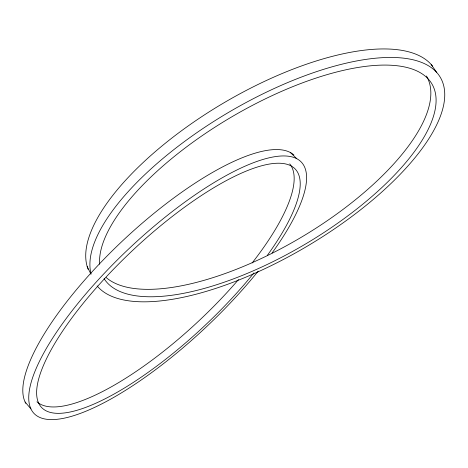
<?xml version="1.0" encoding="UTF-8"?>
<svg xmlns="http://www.w3.org/2000/svg" width="468" height="468" viewBox="0 0 468 468"><rect width="100%" height="100%" fill="white"/><g stroke="black" fill="none" stroke-linecap="round" stroke-linejoin="round"><path stroke-width="0.7" d="M290.382 152.55L296.788 158.687M25.108 402.012L30.946 408.921M431.157 64.461L436.615 72.341M87.165 266.514L91.003 274.271M88.113 269.287A200.286 78.957 -30.7 0 1 223.452 103.095A200.286 78.957 -30.7 0 1 432.59 66.169M426.447 76.003A189.985 74.781 -30.7 0 1 312.103 230.66A189.985 74.781 -30.7 0 1 106.177 277.559M91.003 273.716A200.971 77.606 -30.6 0 1 329.074 67.684A200.971 77.606 -30.6 0 1 388.276 186.077A200.971 77.606 -30.6 0 1 97.104 285.919M99.626 264.209A190.634 73.499 -30.6 0 1 337.077 71.891A190.634 73.499 -30.6 0 1 374.886 193.892A190.634 73.499 -30.6 0 1 104.095 278.641M258.207 271.153A183.468 54.996 -43.2 0 1 32.526 411.641A183.468 54.996 -43.2 0 1 201.217 190.728A183.468 54.996 -43.2 0 1 272.06 253.012M253.984 272.844A174.067 52.106 -43.2 0 1 40.149 405.727A174.067 52.106 -43.2 0 1 200.485 196.133A174.067 52.106 -43.2 0 1 267.351 255.364M289.721 163.876A173.622 53.329 -43.2 0 1 252.141 262.969M238.493 279.595A173.622 53.329 -43.2 0 1 36.937 401.796M25.804 403.334A183 56.283 -43.2 0 1 126.056 237.621A183 56.283 -43.2 0 1 293.951 155.019"/></g></svg>
